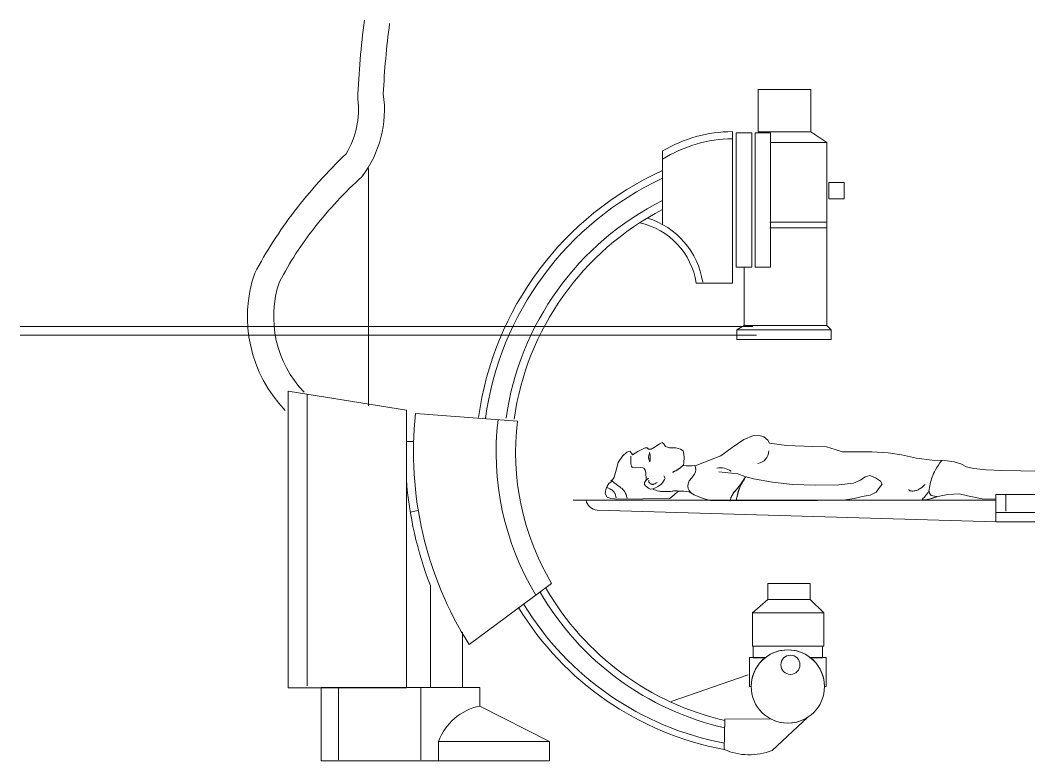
# Model space of a CAD drawing. Header units: metres. Extents: x 250.9 to 296.3, y -151.6 to -124.3.
# Drawn here: x 279.578 to 283.008, y -147.385 to -144.866 of the extents above; entities that cross this region are included whole.
import ezdxf

# ---------------------------------------------------------------- set-up
doc = ezdxf.new("R2010")
doc.units = ezdxf.units.M
doc.header["$MEASUREMENT"] = 0
doc.layers.add('A. muebles', color=152, linetype='Continuous', lineweight=15)

msp = doc.modelspace()

# ---------------------------------------------------------------- linework, layer by layer
at = {"layer": 'A. muebles'}
for p, q in [((282.0004, -145.7605), (282.0004, -145.2453)), ((282.2676, -145.2457), (282.3213, -145.2826)), ((281.763, -145.3112), (281.763, -145.5612)), ((282.3213, -145.2826), (282.1301, -145.2826)), ((282.3213, -145.9044), (282.3213, -145.2826)), ((280.7627, -145.3711), (280.7627, -146.1774)), ((282.1279, -145.5529), (282.3213, -145.5529)), ((282.1279, -145.5726), (282.3213, -145.5726)), ((282.0399, -145.7066), (282.0399, -145.9044)), ((281.8771, -145.7605), (282.0004, -145.7605)), ((279.578, -145.9076), (282.0695, -145.9076)), ((282.0399, -145.9044), (282.0157, -145.9197)), ((282.0399, -145.9044), (282.3213, -145.9044)), ((282.3367, -145.9197), (282.3213, -145.9044)), ((279.578, -145.9376), (282.082, -145.9376)), ((280.5541, -146.1391), (280.5541, -147.1294)), ((280.9227, -146.2043), (281.2695, -146.2295)), ((280.8903, -146.2988), (280.9147, -146.2988)), ((281.9996, -146.3191), (282.039, -146.2926)), ((282.039, -146.2926), (282.0718, -146.2789)), ((282.0718, -146.2789), (282.0893, -146.2771)), ((282.0893, -146.2771), (282.1076, -146.2831)), ((282.1076, -146.2831), (282.1212, -146.2945)), ((282.1212, -146.2945), (282.1269, -146.3051)), ((282.1269, -146.3051), (282.1847, -146.313)), ((281.961, -146.3475), (281.9996, -146.3191)), ((282.1847, -146.313), (282.2733, -146.3155)), ((282.2733, -146.3155), (282.3209, -146.3173)), ((282.3209, -146.3173), (282.3502, -146.3265)), ((282.3502, -146.3265), (282.3741, -146.3347)), ((282.3741, -146.3347), (282.4143, -146.3347)), ((282.4143, -146.3347), (282.4747, -146.3338)), ((282.4747, -146.3338), (282.5297, -146.3374)), ((282.5297, -146.3374), (282.5755, -146.3448)), ((282.5755, -146.3448), (282.6268, -146.3558)), ((281.8795, -146.3796), (281.961, -146.3475)), ((282.6268, -146.3558), (282.6799, -146.3622)), ((282.6799, -146.3622), (282.7225, -146.364)), ((282.7225, -146.364), (282.7551, -146.3677)), ((282.7551, -146.3677), (282.777, -146.375)), ((282.777, -146.375), (282.7963, -146.3851)), ((282.7963, -146.3851), (282.8219, -146.3906)), ((282.8219, -146.3906), (282.8631, -146.3951)), ((282.8631, -146.3951), (282.9162, -146.3979)), ((282.9162, -146.3979), (282.9812, -146.3988)), ((282.9812, -146.3988), (283.0444, -146.3997)), ((282.9305, -146.4793), (282.9305, -146.5358)), ((282.8946, -146.4981), (281.4582, -146.4981)), ((280.9047, -146.539), (280.9311, -146.5336)), ((282.8958, -146.5723), (281.5401, -146.5324)), ((280.973, -146.7884), (280.973, -147.1352)), ((281.1048, -146.9888), (281.3855, -146.782)), ((282.0689, -146.8815), (282.121, -146.8359)), ((282.2653, -146.8359), (282.3108, -146.8815)), ((281.0827, -146.9472), (281.0827, -147.1351)), ((281.7924, -147.1827), (282.0542, -147.0922)), ((280.6017, -147.1351), (281.1412, -147.1351)), ((280.6017, -147.3847), (280.6017, -147.1351)), ((280.6604, -147.1348), (280.6604, -147.3814)), ((280.9405, -147.1348), (280.9405, -147.3814)), ((281.1412, -147.1351), (281.1412, -147.1989)), ((281.3783, -147.3194), (281.1411, -147.1988)), ((281.1412, -147.3847), (280.6017, -147.3847))]:
    msp.add_line(p, q, dxfattribs=at)
for points in [[(282.2676, -145.1016), (282.0881, -145.1016), (282.0881, -145.2457), (282.2676, -145.2457)], [(282.0135, -145.2496), (282.0663, -145.2496), (282.0663, -145.7066), (282.0135, -145.7066)], [(282.0773, -145.2496), (282.1301, -145.2496), (282.1301, -145.7066), (282.0773, -145.7066)], [(282.3278, -145.4188), (282.3806, -145.4188), (282.3806, -145.4737), (282.3278, -145.4737)], [(282.0157, -145.9197), (282.3367, -145.9197), (282.3367, -145.9527), (282.0157, -145.9527)], [(280.4895, -146.1284), (280.8915, -146.193), (280.8915, -147.1365), (280.4895, -147.1365)], [(282.8958, -146.4793), (284.2781, -146.4793), (284.2781, -146.5408), (282.8958, -146.5408)], [(282.8958, -146.5408), (283.5639, -146.5408), (283.5639, -146.5723), (282.8958, -146.5723)], [(282.121, -146.7817), (282.2653, -146.7817), (282.2653, -146.8359), (282.121, -146.8359)], [(282.0689, -146.8815), (282.3108, -146.8815), (282.3108, -146.9953), (282.0689, -146.9953)], [(281.3783, -147.3194), (281.001, -147.3194), (281.001, -147.3848), (281.3783, -147.3848)]]:
    msp.add_lwpolyline(points, close=True, dxfattribs=at)
for points in [[(280.6865, -145.3207, 0.038273), (280.511, -145.5161, 0.04205), (280.3755, -145.7269, 0.04205)], [(280.46, -145.7558, -0.046512), (280.5802, -145.5702, -0.04149), (280.7399, -145.399, -0.04149)], [(282.112, -147.0341), (282.0708, -147.0341), (282.0708, -146.9952), (282.3065, -146.9952), (282.3065, -147.0341), (282.2656, -147.0341, 0.344788), (282.112, -147.0341)], [(282.1136, -147.0329, 0.234807), (282.0642, -147.1322), (282.058, -147.1322), (282.058, -147.0329), (282.1136, -147.0329)], [(282.264, -147.0329, -0.234807), (282.3133, -147.1322), (282.3195, -147.1322), (282.3195, -147.0329), (282.2639, -147.0329)], [(282.1309, -147.2425), (281.9749, -147.2435), (281.9724, -147.3461, 0.201404), (282.135, -147.3497), (282.2574, -147.2362, -0.021448), (282.2482, -147.2417, -0.249891), (282.131, -147.2425), (282.1309, -147.2425)]]:
    msp.add_lwpolyline(points, format="xyb", dxfattribs=at)
for points in [[(282.8958, -146.4956), (282.8494, -146.4939), (282.7999, -146.4839), (282.7715, -146.4766), (282.733, -146.4793), (282.6992, -146.4857), (282.6781, -146.493), (282.6571, -146.4976), (282.2902, -146.4995), (281.9261, -146.4995), (281.9005, -146.4931), (281.8702, -146.4802), (281.8538, -146.4701), (281.8346, -146.4674), (281.8171, -146.4674), (281.8061, -146.4765), (281.7924, -146.4894), (281.786, -146.4931), (281.6955, -146.494), (281.605, -146.4949), (281.5995, -146.494), (281.5867, -146.4931), (281.5739, -146.4885), (281.5675, -146.4756), (281.5703, -146.4619), (281.5748, -146.451), (281.5803, -146.4418), (281.5894, -146.4345), (281.5986, -146.4198), (281.605, -146.396), (281.6115, -146.3705), (281.6261, -146.3485), (281.6417, -146.3357), (281.6509, -146.332), (281.6573, -146.3384), (281.66, -146.3448), (281.6791, -146.3335), (281.7031, -146.321), (281.7099, -146.3206), (281.7152, -146.3247), (281.7245, -146.3251), (281.7375, -146.317), (281.7521, -146.3072), (281.7619, -146.3024), (281.7675, -146.3065), (281.7724, -146.3158), (281.7862, -146.3207), (281.8076, -146.3211), (281.8234, -146.3247), (281.8324, -146.3311), (281.8356, -146.3421), (281.8368, -146.3547), (281.8352, -146.3693), (281.8336, -146.3806), (281.843, -146.3818), (281.8637, -146.3818), (281.8795, -146.3796)], [(281.7184, -146.3369), (281.7167, -146.3429), (281.7161, -146.3457), (281.7157, -146.3481), (281.7154, -146.3504), (281.7153, -146.3525), (281.7154, -146.3543), (281.7156, -146.3559), (281.7163, -146.359), (281.7173, -146.3621), (281.7185, -146.3653), (281.72, -146.3685)], [(281.72, -146.3393), (281.7204, -146.3444), (281.7206, -146.3466), (281.7207, -146.3486), (281.7208, -146.3503), (281.7209, -146.3517), (281.7209, -146.3529), (281.7209, -146.3538), (281.7209, -146.3548), (281.7209, -146.3559), (281.7208, -146.3573), (281.7207, -146.3589), (281.7206, -146.3608), (281.7204, -146.3628), (281.72, -146.3677)], [(281.6543, -146.349), (281.6546, -146.3722), (281.6555, -146.3793), (281.6568, -146.3835), (281.6589, -146.3858), (281.6621, -146.3873), (281.6714, -146.3883), (281.6892, -146.3875), (281.6952, -146.3883), (281.7002, -146.3912), (281.7038, -146.3966), (281.7055, -146.4046), (281.7071, -146.4293)], [(282.7123, -146.3637), (282.7063, -146.372), (282.7009, -146.38), (282.696, -146.3876), (282.6916, -146.3948), (282.6878, -146.4017), (282.6845, -146.4082), (282.6818, -146.4143), (282.6796, -146.42), (282.6777, -146.4257), (282.676, -146.4314), (282.6744, -146.4372), (282.673, -146.4432), (282.6717, -146.4493), (282.6706, -146.4555), (282.6696, -146.4618), (282.6687, -146.4682)], [(281.7971, -146.4034), (281.7985, -146.4028), (281.7998, -146.4021), (281.8012, -146.4015), (281.8025, -146.4009), (281.8038, -146.4002), (281.805, -146.3996), (281.8063, -146.3989), (281.8076, -146.3982), (281.8088, -146.3976), (281.81, -146.3969), (281.8112, -146.3962), (281.8124, -146.3955), (281.8136, -146.3948), (281.8147, -146.394), (281.8158, -146.3933), (281.817, -146.3926), (281.8181, -146.3918), (281.8192, -146.3911), (281.8202, -146.3903), (281.8213, -146.3896), (281.8223, -146.3888), (281.8234, -146.388), (281.8244, -146.3872), (281.8254, -146.3864), (281.8263, -146.3856), (281.8273, -146.3848), (281.8282, -146.384), (281.8292, -146.3832), (281.8301, -146.3823), (281.831, -146.3815), (281.8319, -146.3806), (281.8327, -146.3798)], [(281.8733, -146.3834), (281.8759, -146.394), (281.8748, -146.4028), (281.8701, -146.4117), (281.8618, -146.4223), (281.8537, -146.4331), (281.8495, -146.4425), (281.8484, -146.4507), (281.8495, -146.4583), (281.8529, -146.4656), (281.8588, -146.4728)], [(281.9546, -146.4022), (282.0183, -146.4092), (282.0421, -146.4184), (282.072, -146.4254), (282.1365, -146.4373), (282.2049, -146.4455), (282.2827, -146.4478), (282.3623, -146.4466), (282.412, -146.4402), (282.436, -146.4302), (282.4524, -146.4197), (282.4682, -146.4151), (282.4869, -146.4221), (282.5039, -146.4343), (282.5091, -146.4443), (282.5009, -146.4554), (282.4898, -146.4718), (282.4694, -146.4817), (282.4413, -146.4858), (282.4144, -146.4928), (282.3769, -146.4981)], [(281.5873, -146.431), (281.6048, -146.4445), (281.6115, -146.4495), (281.6169, -146.4533), (281.6213, -146.4565), (281.6249, -146.4593), (281.6278, -146.4619), (281.63, -146.4642), (281.6317, -146.4663), (281.6332, -146.4685), (281.6346, -146.4707), (281.6358, -146.4728), (281.637, -146.4756), (281.6385, -146.4797), (281.6402, -146.485), (281.6422, -146.4916)], [(281.7152, -146.4236), (281.7058, -146.4314), (281.7031, -146.4351), (281.7018, -146.4386), (281.7019, -146.4448), (281.7047, -146.4495), (281.7152, -146.458), (281.722, -146.4608), (281.7298, -146.46), (281.7382, -146.4569), (281.7472, -146.4523), (281.7556, -146.4465), (281.7622, -146.4394), (281.7695, -146.4284), (281.7711, -146.4232), (281.7671, -146.4155)], [(281.7159, -146.431), (281.7157, -146.4327), (281.7156, -146.4344), (281.7158, -146.4359), (281.7162, -146.4373), (281.7169, -146.4386), (281.7178, -146.4398), (281.7189, -146.4408), (281.7202, -146.4418), (281.723, -146.4433), (281.7244, -146.4439), (281.7256, -146.4443), (281.7269, -146.4446), (281.7281, -146.4448), (281.7292, -146.4448), (281.7303, -146.4447), (281.7315, -146.4444), (281.7328, -146.444), (281.7361, -146.4427), (281.74, -146.4408), (281.7447, -146.4382)], [(281.9939, -146.4956), (281.9928, -146.4997), (281.9991, -146.4997), (282.0096, -146.4998), (282.0139, -146.5), (282.0142, -146.495), (282.0172, -146.4809), (282.023, -146.4626), (282.0282, -146.4487), (282.0315, -146.4424), (282.0342, -146.4378), (282.0358, -146.4348), (282.0277, -146.4453), (282.0143, -146.4621), (282.0053, -146.4724), (281.9982, -146.4841), (281.9939, -146.4956)], [(282.6003, -146.4619), (282.6008, -146.4632), (282.6016, -146.4644), (282.6027, -146.4654), (282.6041, -146.4662), (282.6058, -146.4669), (282.6078, -146.4673), (282.6101, -146.4676), (282.6127, -146.4677), (282.6155, -146.4676), (282.6183, -146.4673), (282.621, -146.4668), (282.6238, -146.4661), (282.6266, -146.4652), (282.6294, -146.4641), (282.6321, -146.4628), (282.6349, -146.4613), (282.6377, -146.4596), (282.6404, -146.4579), (282.643, -146.4561), (282.6456, -146.4541), (282.6481, -146.4521), (282.6506, -146.45), (282.653, -146.4478), (282.6554, -146.4455)], [(281.5743, -146.4556), (281.5788, -146.4577), (281.5829, -146.4598), (281.5865, -146.4618), (281.5897, -146.4638), (281.5924, -146.4658), (281.5948, -146.4677), (281.5967, -146.4696), (281.5982, -146.4714), (281.5994, -146.4733), (281.6005, -146.4753), (281.6014, -146.4774), (281.6023, -146.4797), (281.6031, -146.4821), (281.6037, -146.4846), (281.6042, -146.4873), (281.6046, -146.4901)], [(281.7306, -146.4609), (281.7351, -146.4631), (281.7398, -146.465), (281.7447, -146.4665), (281.7497, -146.4677), (281.7523, -146.4682), (281.7552, -146.4686), (281.7615, -146.4692), (281.7687, -146.4694), (281.7768, -146.4694), (281.7846, -146.4691), (281.7908, -146.4688), (281.7955, -146.4683), (281.7987, -146.4678), (281.8015, -146.4673), (281.805, -146.4669), (281.8092, -146.4667), (281.8141, -146.4666)], [(282.6687, -146.4679), (282.6657, -146.4719), (282.6597, -146.4801), (282.654, -146.4879), (282.6478, -146.493), (282.6454, -146.4962), (282.6508, -146.4972), (282.6589, -146.4969), (282.669, -146.4954), (282.6795, -146.4917), (282.6906, -146.4883), (282.6957, -146.4865), (282.6873, -146.4853), (282.6764, -146.4831), (282.6709, -146.4751), (282.6692, -146.4683), (282.6687, -146.4679)]]:
    msp.add_lwpolyline(points, dxfattribs=at)
for centre, radius in [((282.1888, -147.1322), 0.1246), ((282.1976, -147.0582), 0.0326)]:
    msp.add_circle(centre, radius, dxfattribs=at)
for centre, radius, start, end in [((283.5104, -145.2358), 2.7861, 172.3817, 177.9163), ((283.5104, -145.2357), 2.6999, 172.3817, 177.4881), ((280.4416, -145.1712), 0.2869, 328.5963, 7.3726), ((280.4416, -145.1712), 0.3753, 322.6437, 8.2482), ((282.0037, -145.7176), 0.4724, 90.407, 120.6372), ((282.0037, -145.7176), 0.4482, 90.429, 122.486), ((282.5789, -146.7169), 2.2625, 143.5821, 144.3728), ((282.2097, -146.364), 1.0828, 114.3618, 172.228), ((282.2097, -146.364), 1.0591, 114.9446, 172.228), ((282.2012, -146.3563), 0.9802, 116.5547, 171.9882), ((282.2012, -146.3563), 0.9528, 117.3801, 171.9882), ((281.6326, -145.7971), 0.2472, 8.5052, 77.7743), ((281.6326, -145.7971), 0.2696, 8.5052, 73.0656), ((280.8097, -145.875), 0.4587, 161.1649, 223.8961), ((280.8097, -145.875), 0.3695, 161.1649, 223.8961), ((282.1385, -146.3354), 1.2229, 173.8425, 212.2965), ((282.1385, -146.3354), 0.9419, 173.2459, 211.0732), ((282.1385, -146.3354), 0.8754, 173.0526, 210.6706), ((282.0798, -146.3304), 0.044, 279.6119, 359.1685), ((281.9589, -146.4534), 0.0652, 55.0677, 100.1624), ((282.1385, -146.3354), 1.2504, 184.2279, 201.2366), ((282.1609, -146.5146), 0.148, 143.8605, 173.365), ((281.6127, -146.1459), 0.5115, 321.7834, 327.5415), ((282.0576, -146.5126), 0.0661, 130.549, 170.2304), ((281.5445, -146.4899), 0.0427, 191.008, 264.1525), ((282.1871, -146.3244), 0.9715, 210.0792, 257.3447), ((282.1871, -146.3244), 0.9475, 210.0792, 257.0541), ((282.1615, -146.3241), 1.0182, 211.282, 259.3285), ((282.1615, -146.3241), 1.0393, 211.282, 259.5184), ((281.1779, -147.383), 0.1879, 101.2893, 160.2106)]:
    msp.add_arc(centre, radius, start, end, dxfattribs=at)

doc.saveas('drawing.dxf')
